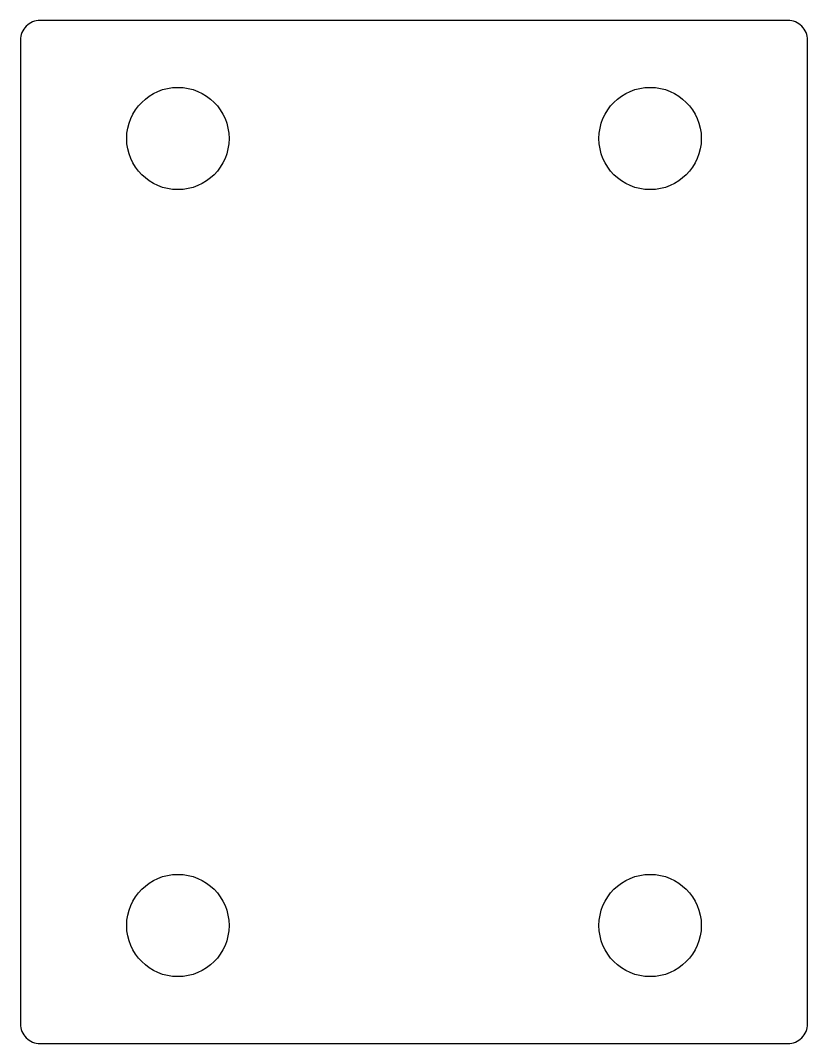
# Model space of a CAD drawing. Header units: millimetres. Extents: x -20 to 20, y -26 to 26.
import ezdxf

# ---------------------------------------------------------------- set-up
doc = ezdxf.new("R2010")
doc.units = ezdxf.units.MM

msp = doc.modelspace()

# ---------------------------------------------------------------- linework, layer by layer
msp.add_lwpolyline([(-19, -26), (19, -26, 0.414214), (20, -25), (20, 25, 0.414214), (19, 26), (-19, 26, 0.414214), (-20, 25), (-20, -25, 0.414214)], format="xyb", close=True)
for centre in [(-12, 20), (12, 20), (-12, -20), (12, -20)]:
    msp.add_circle(centre, 2.6)

doc.saveas('drawing.dxf')
